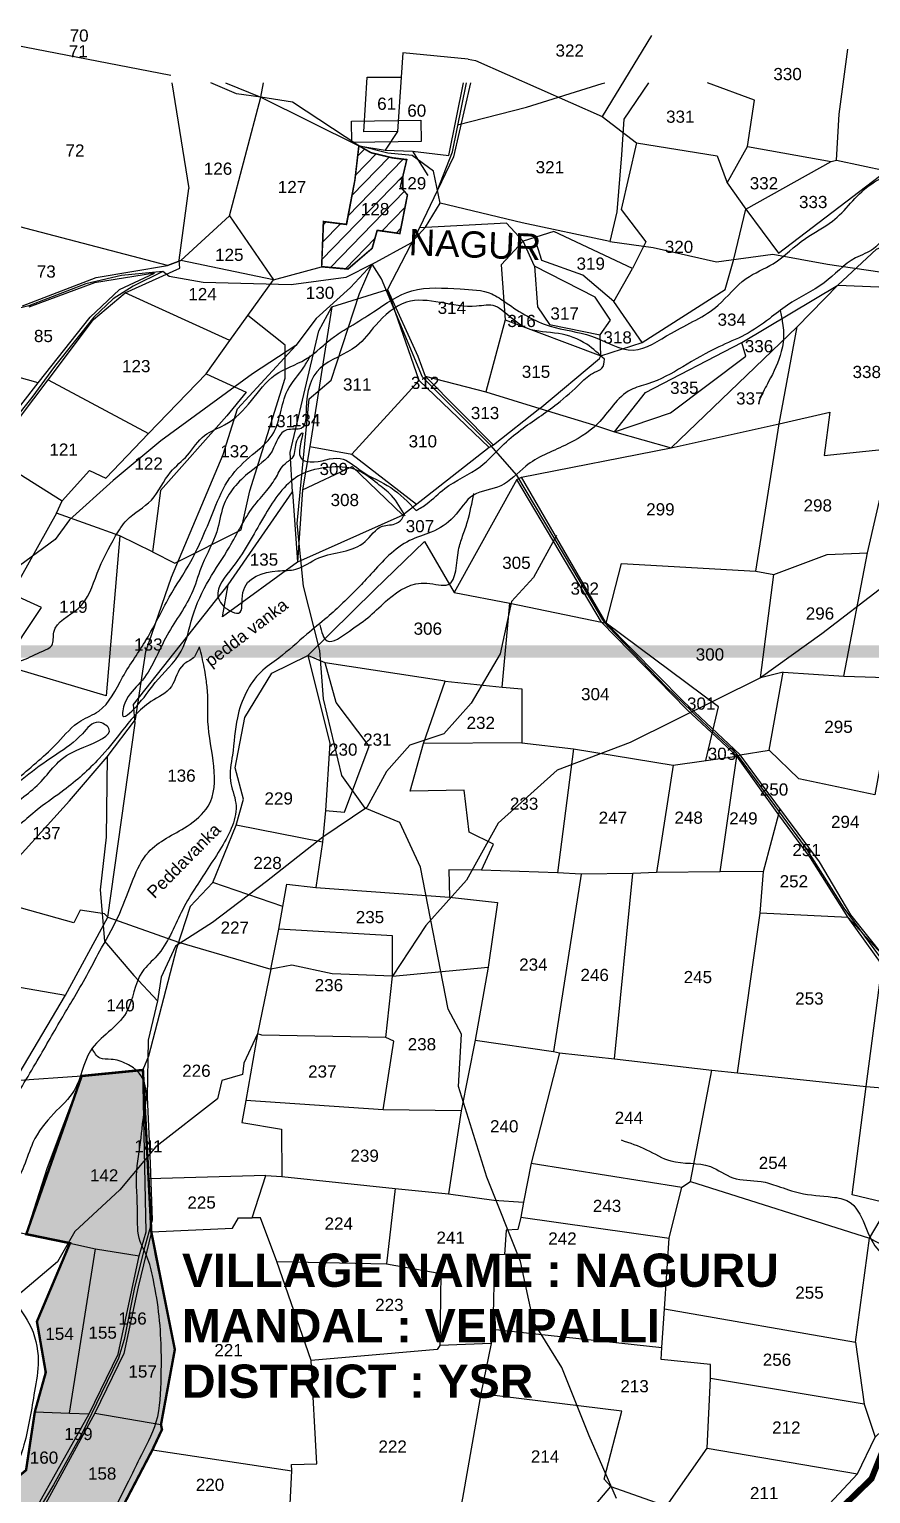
# Model space of a CAD drawing. Header units: inches. Extents: x 206739 to 240559, y 1587423 to 1599564.
# Drawn here: x 220108 to 221498, y 1596754 to 1599174 of the extents above; entities that cross this region are included whole.
import ezdxf
from ezdxf.enums import TextEntityAlignment as Align

# ---------------------------------------------------------------- set-up
doc = ezdxf.new("R2010")
doc.units = ezdxf.units.IN
doc.header["$MEASUREMENT"] = 0
doc.linetypes.add('DASHED2', pattern=[0.375, 0.25, -0.125])
for name, color, linetype in [('PLOT', 7, 'Continuous'), ('PLOT NO', 7, 'Continuous'), ('PLOTS', 7, 'Continuous'), ('PLOTS NO', 7, 'Continuous'), ('ROAD', 1, 'Continuous'), ('STREAM', 4, 'Continuous'), ('TEXT', 1, 'Continuous'), ('text1', 7, 'Continuous'), ('text2', 7, 'Continuous'), ('VILLAGE BOUNDARY STONES', 1, 'Continuous'), ('VILLAGE BOUNDRY', 5, 'Continuous'), ('WUA-17', 3, 'Continuous')]:
    doc.layers.add(name, color=color, linetype=linetype)
doc.styles.get("Standard").update_dxf_attribs({"font": 'arial.ttf'})

msp = doc.modelspace()

# ---------------------------------------------------------------- hatches: boundary and pattern name
at = {"layer": 'PLOTS NO', "true_color": 0xafd9aa}
h = msp.add_hatch(dxfattribs=at)
h.set_pattern_fill('ANSI31', color=9)
h.set_pattern_definition([(45, (0, 0), (-0.088388347648, 0.088388347648), [])])
h.paths.add_polyline_path([(220321.66888, 1595756.58982), (220240.66864, 1595684.10089), (220196.24497, 1595701.01347), (220182.61298, 1595785.73792), (220091.14566, 1595768.05379), (219980.58048, 1595708.12858), (219956.2346, 1595689.53155), (219860.50354, 1595610.07539), (219612.177, 1595475.96557), (219612.05845, 1595558.17808), (219603.62578, 1595614.40158), (219590.30537, 1595670.86071), (219581.28753, 1595709.08324), (219589.44581, 1595770.09395), (219586.63638, 1595831.12692), (219585.63818, 1595852.81236), (219487.57647, 1595859.36452), (219433.82118, 1595846.51514), (219441.45333, 1595915.84005), (219449.00663, 1596027.5761), (219459.91585, 1596110.61146), (219554.13684, 1596134.06369), (219587.29819, 1596147.34648), (219619.89228, 1596123.95088), (219868.30612, 1596312.51506), (219839.32124, 1596360.47218), (219797.48696, 1596423.35482), (219762.79343, 1596455.25907), (219758.64134, 1596482.02548), (219841.68732, 1596558.86119), (219860.1276, 1596554.3097), (219967.57351, 1596657.63153), (220051.1495, 1596749.60642), (220102.93952, 1596793.01919), (220117.4482, 1596889.47035), (220135.49706, 1596954.46677), (220120.87126, 1597038.49427), (220175.51974, 1597168.07134), (220103.32048, 1597182.9145), (220194.83213, 1597444.26897), (220296.00149, 1597454.2623), (220309.89699, 1597186.72214), (220348.72692, 1596992.40291), (220325.81643, 1596868.23702), (220327.49706, 1596860.15878), (220311.65208, 1596826.49995), (220257.3608, 1596722.5517), (220245.87351, 1596690.49248), (220242.09491, 1596575.47886), (220169.82431, 1596591.19523), (220047.82837, 1596332.90575), (220224.39494, 1596323.80935), (220217.73909, 1596235.52176), (220306.20658, 1596186.92708), (220321.2936, 1596160.08959), (220317.66508, 1596120.25069), (220319.85653, 1596113.31435), (220304.07029, 1595967.36473)])
at = {"layer": 'VILLAGE BOUNDARY STONES'}
h = msp.add_hatch(dxfattribs=at)
h.set_pattern_fill('ANSI31', color=11, scale=153.148887, angle=0.85818726)
h.set_pattern_definition([(45.8582, (217983.866, 1597260.55), (-13.7378, 13.33231), [])])
h.paths.add_polyline_path([(220632.10677, 1598851.38361), (220594.11017, 1598856.14791), (220591.27426, 1598781.56955), (220634.59464, 1598777.72711), (220674.81556, 1598812.0147), (220683.08095, 1598841.61297), (220720.52422, 1598836.27894), (220733.05144, 1598900.18757), (220721.35206, 1598913.63432), (220731.91822, 1598958.42536), (220707.99429, 1598961.4355), (220672.7517, 1598969.89028), (220652.70931, 1598981.45285), (220646.18044, 1598924.5788)])

# ---------------------------------------------------------------- linework, layer by layer
at = {"layer": 'PLOT'}
for points in [[(220066.24247, 1599151.16642), (220342, 1599098)], [(221135.92505, 1599163.48083), (221054.87768, 1599029.67353)], [(220833.24166, 1599124.35591), (220725.12509, 1599134.65138), (220722.53611, 1599094.60618), (220716.43116, 1599005.15523), (220696.05987, 1598974.16643)], [(220833.24166, 1599124.35591), (220845.40361, 1599122.05323), (221054.87768, 1599029.67353), (221111.49666, 1598986.32388), (221244.52031, 1598964.86461), (221261.44133, 1598920.01832), (221291.79748, 1598876.49629), (221346.23052, 1598804.02906), (221524.33148, 1598939.6655)], [(221294.84606, 1598980.05038), (221433.19914, 1598955.4946), (221441.55437, 1598957.38327), (221445.96541, 1599033.75792), (221460.6325, 1599141.05866)], [(220511.94764, 1598759.57238), (220358.36354, 1598791.51832), (220336.56963, 1598783.61271), (220056.12428, 1598856.85489), (219990.27633, 1598874.71096), (219979.25971, 1598877.35823), (219901.58464, 1598895.59958), (219908.37031, 1598931.13622), (219924.8644, 1599006.89147), (219940.48078, 1599085.59693)], [(220343.98335, 1599085.59693), (220371.9588, 1598910.64959)], [(220432.36819, 1599085.59693), (220490.89304, 1599061.91378), (220652.70931, 1598981.45285), (220696.05987, 1598974.16643), (220741.53691, 1598972.20238), (220801.20965, 1598965.16047), (220825.4429, 1599085.59693)], [(220439.28721, 1598865.43417), (220490.89304, 1599061.91378), (220495.45166, 1599085.59693)], [(220716.43116, 1599005.15523), (220661.16573, 1599004.32868), (220666.19015, 1599094.68788), (220722.53611, 1599094.60618)], [(220837.04099, 1599085.59693), (220808.93234, 1598963.05907), (220782.84153, 1598907.99953), (220752.85941, 1598845.64856), (220700.11115, 1598743.89763), (220750.18209, 1598633.76023), (220762.15355, 1598600.43293), (220862.70168, 1598574.6047), (220951.96582, 1598547.06472), (221050.44198, 1598630.10202), (221052.58826, 1598634.10205), (221120.64806, 1598656.28363), (221258.03051, 1598743.64906), (221272.29199, 1598794.20103), (221291.79748, 1598876.49629), (221433.19914, 1598955.4946), (221441.55437, 1598957.38327), (221524.33148, 1598939.6655), (221618.57517, 1599017.9743), (221679.59897, 1599085.59693)], [(221261.44133, 1598920.01832), (221294.84606, 1598980.05038), (221306.33334, 1599056.89202), (221228.44512, 1599085.59693)], [(220096.95768, 1598717.0863), (220219.02288, 1598763.8282), (220336.56963, 1598783.61271), (220358.36354, 1598791.51832), (220439.28721, 1598865.43417), (220511.94764, 1598759.57238), (220591.27426, 1598781.56955), (220634.59464, 1598777.72711), (220674.81556, 1598812.0147), (220683.08095, 1598841.61297), (220720.52422, 1598836.27894), (220733.05144, 1598900.18757), (220721.35206, 1598913.63432), (220731.91822, 1598958.42536), (220707.99429, 1598961.4355), (220672.7517, 1598969.89028), (220652.70931, 1598981.45285), (220646.18044, 1598924.5788), (220632.10677, 1598851.38361), (220594.11017, 1598856.14791), (220591.27426, 1598781.56955)], [(221111.49666, 1598986.32388), (221086.06872, 1598875.89409), (221126.59075, 1598822.37904), (221104.67583, 1598778.75313), (220974.66789, 1598839.94808), (220924.35565, 1598823.85986), (220896.83386, 1598853.21474), (220752.85941, 1598845.64856), (220700.11115, 1598743.89763)], [(220741.53691, 1598972.20238), (220766.55574, 1598932.44633)], [(219954.29924, 1598093.06767), (220018.58515, 1598066.47647), (220064.93546, 1598123.12566), (220128.65174, 1598218.16685), (220078.60616, 1598240.99136), (219903.67198, 1598319.97128), (220032.38993, 1598458.97918), (220044.31157, 1598469.21194), (220139.62176, 1598594.57292), (220214.17584, 1598694.41736), (220266.8474, 1598738.43936), (220356.80188, 1598778.99814), (220356.10314, 1598792.05811), (220371.9588, 1598910.64959)], [(220951.96582, 1598547.06472), (221040.45438, 1598520.0822), (221075.32427, 1598508.39807), (221168.55835, 1598482.45215), (221376.66533, 1598682.33776), (221443.87933, 1598751.02887), (221507.97908, 1598810.58009), (221577.43964, 1598838.4748), (221692.91164, 1598861.19963), (221798.51166, 1598857.89885), (221935.27331, 1598764.24873), (222101.38517, 1598752.9201), (222510.79179, 1598726.3394), (222632.18754, 1598721.81106)], [(220924.35565, 1598823.85986), (220887.78897, 1598784.50953), (220894.24816, 1598693.96339), (220862.70168, 1598574.6047)], [(221052.58826, 1598634.10205), (221051.30891, 1598669.18277), (221068.68306, 1598693.18668), (221042.92835, 1598731.42864), (220942.83377, 1598782.15737), (220924.35565, 1598823.85986)], [(221073.86691, 1598724.22943), (221022.85108, 1598767.76312), (220955.10126, 1598791.90947), (220942.82117, 1598830.35327)], [(220044.31157, 1598469.21194), (220162.42126, 1598394.60534), (220207.63116, 1598444.64847), (220234.82404, 1598431.85329), (220304.95354, 1598505.8046), (220400.6944, 1598604.5233), (220439.50891, 1598659.63684), (220469.33989, 1598700.83924), (220511.94764, 1598759.57238)], [(220942.83377, 1598782.15737), (220948.09198, 1598715.25775), (220967.68056, 1598686.1374), (221051.30891, 1598669.18277)], [(221120.64806, 1598656.28363), (221073.86691, 1598724.22943), (221104.67583, 1598778.75313)], [(220439.50891, 1598659.63684), (220266.8474, 1598738.43936)], [(220542.84279, 1598409.76114), (220539.30394, 1598474.4736), (220586.55907, 1598675.68161), (220608.02311, 1598714.94708), (220700.11115, 1598743.89763)], [(220640.88847, 1598471.8272), (220752.44968, 1598593.56353), (220700.11115, 1598743.89763)], [(221075.32427, 1598508.39807), (221167.82157, 1598540.14828), (221292.12141, 1598633.79437), (221285.33894, 1598656.23626), (221443.87933, 1598751.02887), (221619.76894, 1598743.74785), (221684.34153, 1598740.18234), (221607.66447, 1598492.1878), (221541.75409, 1598102.08993), (221521.60239, 1597998.37622), (221505.2767, 1597908.86297), (221379.702, 1597935.22515), (221330.53109, 1597982.90552), (221353.84482, 1598111.35785), (221453.8194, 1598105.03978), (221541.75409, 1598102.08993)], [(220608.02311, 1598714.94708), (220571.98878, 1598484.33045), (220559.71936, 1598412.70781), (220551.25023, 1598293.5676)], [(220311.9859, 1598310.11655), (220348.79084, 1598291.74042), (220458.22631, 1598346.62715), (220472.81689, 1598411.38835), (220530.95843, 1598597.18011), (220530.71599, 1598651.73386), (220469.33989, 1598700.83924)], [(220894.24816, 1598693.96339), (221052.58826, 1598634.10205)], [(221308.59937, 1598278.44431), (221347.22981, 1598521.90273), (221376.66533, 1598682.33776)], [(221075.32427, 1598508.39807), (221126.14106, 1598573.53143), (221285.33894, 1598656.23626)], [(220122.82278, 1598589.64775), (219985.09901, 1598628.25558)], [(220139.62176, 1598594.57292), (220304.95354, 1598505.8046)], [(220400.6944, 1598604.5233), (220466.64482, 1598573.93997), (220434.48198, 1598534.99871), (220324.82345, 1598411.91076), (220311.9859, 1598310.11655), (220257.58295, 1598336.85468), (220153.03832, 1598374.32219), (220162.42126, 1598394.60534)], [(220752.44968, 1598593.56353), (220868.06991, 1598483.02939)], [(220875.19439, 1598486.72305), (220762.15355, 1598600.43293)], [(220951.96582, 1598547.06472), (220875.19439, 1598486.72305), (220868.06991, 1598483.02939), (220725.13092, 1598370.71782), (220551.25023, 1598293.5676), (220427.47255, 1598203.06472), (220436.95181, 1598255.85936), (220542.84279, 1598409.76114), (220551.25023, 1598293.5676)], [(221901.9385, 1597251.63579), (221763.05441, 1597337.83598), (221690.40141, 1597396.8177), (221664.4806, 1597416.17673), (221600.08078, 1597489.26442), (221521.50725, 1597640.05599), (221465.75302, 1597710.68658), (221413.71538, 1597798.32035), (221324.1813, 1597918.75192), (221282.57792, 1597974.9022), (221188.67943, 1598063.89636), (221061.30954, 1598192.26723), (220921.3188, 1598433.81243), (221168.55835, 1598482.45215), (221347.22981, 1598521.90273), (221430.90549, 1598540.92142), (221421.31316, 1598469.65718), (221532.75849, 1598481.19616), (221607.66447, 1598492.1878), (221684.57514, 1598501.23555), (221850.41077, 1598485.93345), (221845.35158, 1598498.50438)], [(220571.98878, 1598484.33045), (220640.88847, 1598471.8272), (220747.76869, 1598389.3912)], [(221453.8194, 1598105.03978), (221493.18538, 1598308.59194), (221532.75849, 1598481.19616)], [(220559.71936, 1598412.70781), (220641.70815, 1598451.34265), (220725.13092, 1598370.71782)], [(220913.57227, 1598430.1102), (220810.04594, 1598243.01804), (220901.88215, 1598225.58537), (221053.81547, 1598194.2941), (221061.30954, 1598192.26723), (221086.59798, 1598290.8772), (221308.59937, 1598278.44431), (221338.19163, 1598272.7876), (221426.41725, 1598306.21686), (221493.18538, 1598308.59194)], [(221894.84271, 1597249.49454), (221757.95033, 1597332.47017), (221654.82726, 1597412.90475), (221589.76196, 1597490.67422), (221521.50725, 1597640.05599), (221460.86468, 1597706.33335), (221398.90557, 1597804.79852), (221346.62735, 1597875.84682), (221277.39351, 1597972.88386), (221193.7764, 1598050.60994), (221053.81547, 1598194.2941), (220913.57227, 1598430.1102), (220921.3188, 1598433.81243)], [(220153.03832, 1598374.32219), (220078.60616, 1598240.99136)], [(220257.58295, 1598336.85468), (220235.38612, 1598072.4616), (220064.93546, 1598123.12566)], [(220411.54117, 1597764.09008), (220449.86948, 1597858.58021), (220461.99773, 1597901.88151), (220448.54324, 1597953.51437), (220464.58967, 1598036.68976), (220509.02914, 1598109.9236), (220568.53978, 1598139.03596), (220678.83339, 1598247.46504), (220761.21259, 1598327.60248), (220810.04594, 1598243.01804)], [(221353.84482, 1598111.35785), (221316.43835, 1598102.09831), (221338.19163, 1598272.7876)], [(220855.09618, 1597784.40715), (220874.99346, 1597827.46647), (220834.75173, 1597847.3891), (220826.86414, 1597916.82928), (220737.30561, 1597914.91762), (220759.51741, 1597993.93107), (220795.06463, 1598096.81448), (220889.3664, 1598086.82405), (220901.88215, 1598225.58537)], [(221225.78006, 1597965.56268), (221247.0477, 1598054.40904), (221061.30954, 1598192.26723)], [(220795.06463, 1598096.81448), (220597.05799, 1598127.02099), (220568.53978, 1598139.03596), (220604.81321, 1597994.09555), (220597.8352, 1597883.15179), (220592.85726, 1597830.66689), (220581.62746, 1597755.9675)], [(220597.8352, 1597883.15179), (220629.00912, 1597880.04809), (220670.02378, 1597989.51469), (220615.34887, 1598061.55061), (220597.05799, 1598127.02099)], [(220889.3664, 1598086.82405), (220921.9356, 1598083.89102), (220922.12665, 1597994.95043), (220759.51741, 1597993.93107)], [(220922.12665, 1597994.95043), (221007.30056, 1597984.82326), (221172.04592, 1597957.64322), (221277.39351, 1597972.88386), (221282.57792, 1597974.9022), (221330.53109, 1597982.90552)], [(221007.30056, 1597984.82326), (220980.69808, 1597780.01693)], [(221249.43343, 1597781.7618), (221277.39351, 1597972.88386)], [(221172.04592, 1597957.64322), (221144.45456, 1597780.75944)], [(221278.07684, 1597449.47474), (221315.47132, 1597713.37363), (221321.32381, 1597782.26851), (221348.65523, 1597885.83223)], [(220592.85726, 1597830.66689), (220449.86948, 1597858.58021)], [(221321.32381, 1597782.26851), (221249.43343, 1597781.7618), (221144.45456, 1597780.75944), (221105.10778, 1597779.02974), (221020.10464, 1597777.75646), (220980.69808, 1597780.01693), (220855.09618, 1597784.40715), (220801.45297, 1597784.74391), (220802.35539, 1597739.61629)], [(221020.10464, 1597777.75646), (220974.05349, 1597484.97312)], [(221075.14154, 1597472.81642), (221105.10778, 1597779.02974)], [(220237.77812, 1597706.46033), (220354.80702, 1597665.19925), (220507.06317, 1597620.60591), (220520.74672, 1597687.13603), (220526.89305, 1597724.21714), (220534.00135, 1597760.99377), (220581.62746, 1597755.9675), (220802.35539, 1597739.61629), (220882.02351, 1597730.9155), (220866.37467, 1597624.07942), (220844.64824, 1597503.25088), (220821.86975, 1597386.81377), (220800.97176, 1597249.64555)], [(220526.89305, 1597724.21714), (220411.54117, 1597764.09008), (220373.94234, 1597724.22297), (220351.60608, 1597654.96412), (220305.20582, 1597476.81584), (220296.00149, 1597454.2623)], [(220237.77812, 1597706.46033), (220232.27394, 1597712.18507), (220192.55442, 1597718.56359), (220181.83854, 1597697.48259), (220036.1367, 1597738.09986)], [(221529.96637, 1597233.30335), (221467.71431, 1597247.81634), (221490.80921, 1597426.74163), (221517.47088, 1597627.86854), (221460.86468, 1597706.33335), (221315.47132, 1597713.37363)], [(220697.04999, 1597507.64357), (220708.0707, 1597609.20137), (220708.21258, 1597675.84928), (220520.74672, 1597687.13603)], [(219917.49022, 1597621.30709), (220168.33355, 1597577.75322)], [(220708.0707, 1597609.20137), (220866.37467, 1597624.07942)], [(220507.06317, 1597620.60591), (220485.37199, 1597513.69192), (220466.04276, 1597403.94385)], [(220693.10408, 1597388.45814), (220710.25299, 1597501.57549), (220697.04999, 1597507.64357), (220492.32266, 1597511.98197), (220485.37199, 1597513.69192)], [(220844.64824, 1597503.25088), (220974.05349, 1597484.97312), (220984.35546, 1597482.27932), (221075.14154, 1597472.81642), (221235.85939, 1597453.70229)], [(220984.35546, 1597482.27932), (220937.35935, 1597300.31809), (220924.45911, 1597235.97888)], [(220309.89699, 1597186.72214), (220444.16146, 1597193.002), (220453.73249, 1597209.92845), (220476.55049, 1597209.95358), (220498.95413, 1597279.95475), (220525.60282, 1597278.13729), (220712.8862, 1597258.14302), (220800.97176, 1597249.64555), (220875.60718, 1597239.04705), (220924.45911, 1597235.97888), (220920.07624, 1597211.21362), (221165.42922, 1597176.50216), (221186.35207, 1597260.73092), (221200.47282, 1597270.12563), (221235.85939, 1597453.70229), (221278.07684, 1597449.47474), (221490.80921, 1597426.74163), (221654.82726, 1597412.90475)], [(220821.86975, 1597386.81377), (220693.10408, 1597388.45814), (220466.04276, 1597403.94385), (220459.43484, 1597367.60237), (220524.9959, 1597356.33346), (220525.60282, 1597278.13729)], [(221157.40355, 1597059.37511), (221473.02247, 1597004.66519), (221496.32373, 1597176.50239), (221529.96637, 1597233.30335), (221550.95485, 1597312.76613), (221736.19502, 1597284.93687), (221757.95033, 1597332.47017)], [(220937.35935, 1597300.31809), (221186.35207, 1597260.73092)], [(220498.95413, 1597279.95475), (220306.54533, 1597274.45076)], [(221200.47282, 1597270.12563), (221496.32373, 1597176.50239), (221585.37951, 1597130.12644), (221660.69481, 1597024.10643)], [(220712.8862, 1597258.14302), (220698.61037, 1597133.78251)], [(220311.65208, 1596826.49995), (220542.2483, 1596792.01246), (220541.56574, 1596802.50225), (220583.05771, 1596803.64878), (220573.67337, 1596974.13352), (220517.1166, 1597137.96712), (220490.44883, 1597210.04183), (220476.55049, 1597209.95358)], [(220920.07624, 1597211.21362), (220915.09392, 1597190.54683), (220896.09733, 1597189.73466), (220893.53834, 1597149.07035), (220876.65337, 1597148.28981), (220874.26328, 1597025.84848), (220871.45145, 1597002.06391), (220786.35429, 1596998.9955)], [(220175.51974, 1597168.07134), (220217.48838, 1597158.76078), (220289.8058, 1597147.18597)], [(221068.8234, 1596766.0286), (221161.1881, 1596733.64395), (221227.876, 1596829.08919), (221233.57939, 1596944.4369), (221233.75966, 1596967.65546), (221152.31692, 1596975.93289), (221153.08041, 1596995.46676), (221157.40355, 1597059.37511), (221165.42922, 1597176.50216)], [(220174.42849, 1596886.88364), (220217.48838, 1597158.76078)], [(220517.1166, 1597137.96712), (220698.61037, 1597133.78251), (220788.25635, 1597117.78426), (220786.35429, 1596998.9955), (220782.2502, 1596992.10268), (220573.67337, 1596974.13352)], [(220874.26328, 1597025.84848), (221153.08041, 1596995.46676)], [(220871.45145, 1597002.06391), (220854.22715, 1596919.26602), (220824.0478, 1596746.57994), (220810.78938, 1596679.90247), (220799.11721, 1596612.39276), (220774.45136, 1596496.47667), (220676.05185, 1596508.72057), (220672.08772, 1596526.59994), (220530.83934, 1596544.0057), (220536.68014, 1596682.85465), (220542.2483, 1596792.01246)], [(221473.02247, 1597004.66519), (221487.66721, 1596901.87326), (221505.49717, 1596847.50903)], [(221487.66721, 1596901.87326), (221233.57939, 1596944.4369)], [(220216.45678, 1596886.98626), (220325.81643, 1596868.23702)], [(220963.90825, 1596447.56106), (221041.21525, 1596440.67014), (221079.78514, 1596364.79262), (221175.65959, 1596469.08584), (221260.72444, 1596560.01622), (221368.76743, 1596671.36378), (221476.58522, 1596786.83666), (221505.49717, 1596847.50903), (221539.86588, 1596879.8072)], [(221227.876, 1596829.08919), (221476.58522, 1596786.83666)]]:
    msp.add_lwpolyline(points, dxfattribs=at)
at = {"layer": 'PLOTS'}
for points in [[(220065.86275, 1598515.84004), (220122.82278, 1598589.64775), (220208.93454, 1598697.92279), (220257.49962, 1598743.98448), (220314.95909, 1598770.94674), (220215.77766, 1598754.73031), (220107.46224, 1598714.66785)], [(220214.90736, 1596158.25264), (220217.73909, 1596235.52176), (220224.39494, 1596323.80935), (220227.85345, 1596359.23597), (220236.81525, 1596495.18366), (220244.62488, 1596573.02557), (220242.09491, 1596575.47886), (220245.87351, 1596690.49248), (220257.3608, 1596722.5517), (220311.65208, 1596826.49995), (220327.49706, 1596860.15878), (220325.81643, 1596868.23702), (220348.72692, 1596992.40291), (220316.42713, 1597150.43181), (220309.89699, 1597186.72214), (220296.00149, 1597454.2623), (220194.83213, 1597444.26897), (220084.65097, 1597436.13545), (220168.33355, 1597577.75322), (220237.77812, 1597706.46033), (220283.41343, 1598027.28193), (220280.4554, 1598058.15695), (220436.95181, 1598255.85936)], [(220051.1495, 1596749.60642), (220102.93952, 1596793.01919), (220117.4482, 1596889.47035), (220135.49706, 1596954.46677), (220120.87126, 1597038.49427), (220175.51974, 1597168.07134), (220103.32048, 1597182.9145), (219907.9508, 1597217.48802), (219965.14729, 1597311.83796), (220084.65097, 1597436.13545), (219905.27202, 1597466.12353), (219673.40152, 1597419.86872), (219563.18267, 1597398.69718), (219427.40728, 1597367.37982), (219521.14386, 1597528.03325), (219566.66584, 1597578.03021), (219663.46667, 1597602.59667), (219684.10042, 1597736.27698), (219752.95604, 1597876.00706), (219770.40143, 1597878.32317), (219839.96314, 1598144.26858)], [(219792.96371, 1596130.84814), (219842.79208, 1596115.95447), (219904.44398, 1596099.11896), (219960.29882, 1596102.53876), (219970.95394, 1596189.99953), (219952.85856, 1596254.6296), (219956.67432, 1596303.94506), (219951.1366, 1596350.03554), (219988.13706, 1596491.1967), (219990.19551, 1596506.97011), (220055.46755, 1596636.7814), (220115.61996, 1596722.78165), (220206.92461, 1596885.77642), (220254.91634, 1596984.84633), (220289.8058, 1597147.18597), (220301.50387, 1597186.79044), (220296.00149, 1597454.2623)], [(220103.32048, 1597182.9145), (220138.39716, 1597293.00207), (220194.83213, 1597444.26897)], [(220309.89699, 1597186.72214), (220288.09813, 1597096.01308), (220264.60316, 1596985.98246), (220216.45678, 1596886.98626), (220124.64253, 1596717.86576)], [(220236.81525, 1596495.18366), (220344.5997, 1596483.75482), (220524.4419, 1596463.23388), (220794.12623, 1596437.72741), (220787.78176, 1596473.50986), (220833.46631, 1596490.55009), (220921.44921, 1596591.07171), (220907.9113, 1596613.55614), (220981.01637, 1596633.11757), (221023.65682, 1596712.3702), (221068.8234, 1596766.0286), (221058.08318, 1596778.00276), (221087.0277, 1596890.28967), (220854.22715, 1596919.26602)], [(220117.4482, 1596889.47035), (220174.42849, 1596886.88364), (220206.92461, 1596885.77642)]]:
    msp.add_lwpolyline(points, dxfattribs=at)
at = {"layer": 'ROAD'}
for points in [[(221067.20868, 1598822.9016), (220922.64816, 1598853.83305), (220787.31308, 1598886.61728), (220776.20074, 1598939.31269), (220740.85181, 1598965.34261), (220700.65066, 1598969.28109), (220652.70931, 1598981.45285), (220652.70931, 1598981.45285), (220543.17169, 1599053.57027), (220490.89304, 1599061.91378), (220450.6229, 1599067.0248), (220408.40546, 1599085.59693)], [(220782.84153, 1598907.99953), (220807.70435, 1598971.56454), (220830.71516, 1599085.59693)], [(220815.56672, 1599015.81318), (220929.4345, 1599045.02964), (221054.41357, 1599084.41648), (221059.1545, 1599085.59693)], [(221131.14921, 1599085.59693), (221090.36912, 1599025.28625), (221086.41251, 1598966.40523), (221078.72541, 1598872.04532), (221067.20868, 1598822.9016), (221138.93919, 1598813.02198), (221243.76389, 1598789.46223), (221336.43315, 1598802.4488), (221426.96736, 1598785.76291), (221558.39578, 1598766.42989), (221708.76561, 1598759.01696), (221793.25588, 1598758.34948), (221811.22363, 1598721.24587), (221818.38336, 1598716.8426), (221906.87717, 1598707.21409), (222064.56444, 1598662.21273), (222166.67506, 1598647.63334), (222259.45047, 1598653.53355), (222405.81676, 1598655.08166), (222449.31366, 1598635.75811), (222726.77703, 1598596.66478)], [(221078.2567, 1596746.11482), (221033.17379, 1596849.82869), (220987.91993, 1596962.5156), (220941.24932, 1597038.1009), (220919.62955, 1597137.85343), (220863.97256, 1597276.87445), (220817.47224, 1597427.13715), (220822.20527, 1597513.52987), (220800.15893, 1597554.68763), (220754.43401, 1597789.26298), (220720.51456, 1597863.0318), (220663.23356, 1597886.93274), (220624.86587, 1597940.85876), (220594.17194, 1598067.53965), (220588.29266, 1598147.08178), (220561.22533, 1598253.48243), (220550.96814, 1598357.0488), (220570.67391, 1598563.14167), (220607.04721, 1598593.79877), (220653.83282, 1598737.29153), (220674.5363, 1598785.78127), (220738.96981, 1598820.87366), (220762.69213, 1598846.65713), (220787.31308, 1598886.61728)], [(220674.5363, 1598785.78127), (220631.32818, 1598763.72087), (220540.91438, 1598751.65721), (220395.52947, 1598755.50189), (220339.17318, 1598765.16691), (220328.6345, 1598773.87319), (220260.37583, 1598767.1178), (220201.59732, 1598753.44261), (220107.59281, 1598717.00231), (220010.70491, 1598693.02156), (219854.25555, 1598649.02186), (219713.99129, 1598612.51846), (219571.07663, 1598594.59352), (219542.48288, 1598591.8725), (219445.11325, 1598568.42431), (219372.92566, 1598551.57877), (219206.78845, 1598520.44172), (219110.1306, 1598499.56316), (219033.14732, 1598488.14183), (218966.7071, 1598485.04599)], [(220674.5363, 1598785.78127), (220638.68802, 1598746.96868), (220582.18181, 1598696.05312), (220548.74241, 1598651.37357), (220477.01719, 1598604.43755), (220325.36314, 1598494.06902), (220247.10664, 1598428.46248), (220174.74332, 1598363.36537), (220150.78829, 1598330.57881), (220052.70992, 1598258.52997), (220002.53408, 1598231.66773), (219879.47141, 1598174.6551), (219849.35321, 1598152.11978), (219812.33506, 1598119.13755), (219752.46634, 1598037.32629), (219690.21875, 1597948.27453), (219641.42088, 1597874.04226), (219588.10138, 1597755.33591), (219546.59505, 1597653.54966), (219524.46243, 1597568.60832), (219513.69953, 1597528.85749), (219465.82659, 1597450.41305), (219402.61989, 1597349.45174)], [(221900.39811, 1597248.04651), (221786.11053, 1597319.6963), (221689.41298, 1597389.92096), (221591.80798, 1597491.62804), (221521.25269, 1597631.08037), (221454.56669, 1597721.52627), (221390.47427, 1597822.20261), (221310.75674, 1597930.65716), (221276.54636, 1597977.02826), (221231.33359, 1598018.93098), (221160.62222, 1598087.49882), (221065.04572, 1598186.28407), (221055.59606, 1598198.05559), (221006.00632, 1598281.91827), (220913.45171, 1598436.9728), (220870.61818, 1598486.29527), (220757.74886, 1598598.79455), (220689.98157, 1598761.29164), (220674.5363, 1598785.78127)], [(220328.6345, 1598773.87319), (220280.06004, 1598749.28084), (220246.79961, 1598728.36981), (220215.14915, 1598697.94265), (220150.00478, 1598616.42295), (220112.69923, 1598565.49292), (220051.38626, 1598489.61037), (220013.99929, 1598447.66474), (219992.52047, 1598423.24864), (219944.11183, 1598373.61239), (219907.87215, 1598330.83355), (219888.39995, 1598305.03021), (219863.82021, 1598258.89884), (219848.92858, 1598230.32948), (219827.71982, 1598149.1244), (219827.71637, 1598130.41578)], [(219882.9501, 1596842.72508), (219903.36296, 1597005.07477), (219901.68823, 1597144.82372), (219856.59583, 1597287.09784), (219848.11523, 1597345.32364), (219848.58831, 1597403.79579), (219866.10277, 1597440.25656), (219886.8782, 1597505.43535), (219903.62723, 1597547.94683), (219950.77392, 1597619.92317), (219995.46025, 1597696.52793), (220054.54402, 1597766.93602), (220174.55682, 1597898.84809), (220236.8437, 1597971.45991), (220283.85479, 1598033.376), (220300.71884, 1598145.68192), (220343.36387, 1598268.6346), (220428.74839, 1598471.17858), (220452.25314, 1598546.79074), (220548.74241, 1598651.37357)], [(220979.04394, 1598337.24725), (220941.02431, 1598267.80528), (220904.85489, 1598228.23576), (220886.15054, 1598141.68307), (220838.49849, 1598060.54789), (220793.26873, 1598009.60701), (220736.77789, 1597990.80962), (220698.62534, 1597947.15523), (220665.73873, 1597887.78267), (220592.9673, 1597839.04211), (220499.92216, 1597765.84356), (220411.11261, 1597697.73479), (220349.89356, 1597658.76121), (220326.16871, 1597607.77215), (220320.0773, 1597568.64607)], [(221519.41169, 1598253.24888), (221417.53241, 1598174.66443), (221316.43835, 1598102.09831), (221100.74301, 1597995.29735), (220980.26239, 1597949.86682), (220882.96068, 1597861.84755), (220830.54788, 1597768.02488), (220763.27298, 1597692.91369), (220708.0707, 1597609.20137), (220608.73258, 1597613.01175), (220541.91507, 1597627.66856), (220507.06317, 1597620.60591), (220485.37199, 1597513.69192), (220462.75519, 1597465.31562), (220460.29703, 1597446.83245), (220426.25997, 1597436.75782), (220419.1905, 1597406.59122), (220317.13236, 1597327.17787), (220257.82797, 1597256.25474), (220183.64423, 1597187.50691), (220154.82317, 1597137.17819), (220090.62538, 1597082.48108)], [(220236.8437, 1597971.45991), (220235.35572, 1597838.7916), (220225.57257, 1597752.1413), (220232.64449, 1597667.21369), (220280.79118, 1597610.27274), (220320.0773, 1597568.64607), (220304.57084, 1597503.67761), (220303.07165, 1597409.6509), (220307.74702, 1597299.89872), (220311.5221, 1597206.15261), (220297.72687, 1597156.64805), (220281.42485, 1597091.77025), (220264.8289, 1597008.7973), (220255.84709, 1596978.16277), (220227.58357, 1596920.00722), (220195.15945, 1596852.8149), (220148.2546, 1596768.99792), (220108.7835, 1596702.81867)]]:
    msp.add_lwpolyline(points, dxfattribs=at)
at = {"layer": 'STREAM'}
for points, knots in [([(219611.79281, 1598217.30668), (219617.26484, 1598222.5501), (219628.70417, 1598233.5115), (219652.55726, 1598244.79584), (219676.73557, 1598234.54352), (219701.39907, 1598245.06285), (219721.10966, 1598225.23038), (219751.07825, 1598231.94236), (219775.1448, 1598221.91656), (219800.13003, 1598207.77529), (219790.77859, 1598179.09864), (219800.26677, 1598155.56501), (219789.87227, 1598127.76401), (219810.5045, 1598119.25173), (219830.76774, 1598126.40385), (219859.74753, 1598113.60035), (219890.99927, 1598106.47418), (219918.90462, 1598099.44328), (219939.48527, 1598094.6606), (219960.77879, 1598093.23445), (219968.69676, 1598061.47854), (220000.14681, 1598075.50131), (220026.39173, 1598048.62765), (220045.73055, 1598093.61277), (220064.78214, 1598120.78352), (220100.86154, 1598131.74893), (220123.53649, 1598143.67191), (220150.15288, 1598154.44775), (220143.7974, 1598192.93071), (220200.42792, 1598213.45286), (220219.21285, 1598277.1648), (220244.07751, 1598326.06305), (220271.26994, 1598370.31562), (220315.89197, 1598392.09924), (220334.87421, 1598440.85969), (220372.43358, 1598468.83649), (220393.06188, 1598505.56768), (220439.87772, 1598520.46756), (220475.82504, 1598558.81489), (220510.16969, 1598607.73), (220569.04648, 1598624.82185), (220603.06701, 1598662.14095), (220642.85924, 1598685.13212), (220684.22156, 1598711.26674), (220740.43256, 1598751.29721), (220810.74067, 1598744.35697), (220866.12348, 1598743.2961), (220910.93855, 1598711.18116), (220963.25759, 1598678.22482), (221038.53089, 1598673.08342), (221105.42668, 1598628.64875), (221175.15634, 1598679.22298), (221243.46277, 1598706.18013), (221285.6599, 1598764.14798), (221344.61002, 1598785.47191), (221384.06434, 1598828.60889), (221447.22569, 1598858.06872), (221489.25251, 1598925.30614), (221567.00358, 1598944.74901), (221592.98558, 1599000.43345), (221645.64776, 1599014.39642), (221658.191, 1599059.6412), (221677.77899, 1599081.17558), (221682.42751, 1599085.59693)], [0, 0, 0, 0, 22.8991361978, 47.8708710122, 73.0340676429, 96.8033888327, 118.4514421374, 145.878704771, 180.656014184, 198.3627580787, 221.8183436265, 255.5414032279, 278.6556456689, 290.4589500725, 312.721702003, 340.887698029, 380.445396932, 410.4993607296, 426.2721731209, 445.2106499901, 468.3255329882, 500.5521339122, 520.446638157, 558.0465257511, 600.1402527853, 628.3216828819, 664.7742789977, 682.3354995413, 704.4191496604, 760.6067219402, 826.5542112074, 895.3880829871, 927.2715187211, 979.8117081451, 1035.8552883816, 1075.0930732525, 1118.5400949393, 1155.7696806624, 1215.7611279482, 1273.5215233579, 1329.8028232643, 1390.8454493615, 1421.5432427274, 1467.0585400838, 1539.0862391139, 1619.2437619273, 1672.0033382159, 1699.7587038761, 1782.1409089392, 1852.7695712968, 1925.2066196331, 1994.0278722161, 2083.8526519868, 2147.9746977265, 2198.8511428442, 2266.6137634185, 2319.4321120402, 2403.9090027612, 2492.1126543057, 2537.8391438511, 2574.026021238, 2642.1747871168, 2661.4445433795, 2661.4445433795, 2661.4445433795, 2661.4445433795]), ([(221755.67211, 1599085.59693), (221739.56599, 1599066.01804), (221708.70601, 1599031.32011), (221666.76658, 1598979.00896), (221630.65772, 1598929.86278), (221588.00042, 1598901.96566), (221563.78674, 1598865.32471), (221528.95104, 1598845.58716), (221508.74085, 1598809.14146), (221461.03647, 1598794.42589), (221423.17261, 1598749.56421), (221368.79181, 1598726.13162), (221328.33997, 1598692.94918), (221291.67256, 1598667.33779), (221240.32639, 1598647.68958), (221189.06904, 1598616.51293), (221142.087, 1598589.52781), (221084.38871, 1598576.50008), (221054.58432, 1598519.64535), (220991.46552, 1598483.32365), (220931.01016, 1598460.99612), (220892.48466, 1598413.88646), (220836.85967, 1598411.30026), (220813.1569, 1598365.45117), (220775.04053, 1598341.71625), (220720.35523, 1598327.09018), (220684.77517, 1598286.37973), (220642.6399, 1598241.21585), (220607.60978, 1598207.39346), (220562.0262, 1598170.83111), (220527.38985, 1598138.64443), (220488.17204, 1598112.68507), (220464.47405, 1598078.05686), (220448.24521, 1598030.8083), (220446.35434, 1597981.33966), (220436.05487, 1597933.45763), (220459.01405, 1597883.00371), (220425.30816, 1597817.92628), (220387.21479, 1597764.42988), (220351.94843, 1597704.08517), (220333.38518, 1597651.87098), (220282.00689, 1597610.65673), (220279.20306, 1597536.90026), (220200.34953, 1597497.69734), (220192.2662, 1597421.95194), (220145.48504, 1597381.53838), (220114.08552, 1597340.72128), (220101.29497, 1597296.64603), (220080.21784, 1597256.08128), (220057.1217, 1597215.76351), (220029.5791, 1597156.85506), (220078.87306, 1597123.84011), (220079.62573, 1597073.76605), (220114.07448, 1597033.27277), (220127.06896, 1596977.817), (220114.02844, 1596910.22501), (220105.2781, 1596847.07271), (220082.10359, 1596783.00959), (220031.69688, 1596751.31987), (219995.59111, 1596716.60695), (219971.22092, 1596667.24293), (219922.98342, 1596635.2875), (219865.43678, 1596580.63707), (219828.84025, 1596523.63006), (219819.2866, 1596470.54448), (219801.6439, 1596440.47593), (219781.20127, 1596396.9749), (219801.65771, 1596353.28062), (219813.04265, 1596297.72238), (219802.37548, 1596237.15333), (219780.69094, 1596186.11028), (219786.58825, 1596146.99883), (219768.26605, 1596124.63805), (219760.06845, 1596099.70362), (219741.00019, 1596078.95722), (219725.61215, 1596070.09927), (219715.88302, 1596064.4988)], [276.2799610759, 276.2799610759, 276.2799610759, 276.2799610759, 352.0900794563, 416.6217710994, 477.4087872886, 533.5280663122, 566.5816186929, 606.7089943529, 650.761961493, 683.8751345815, 750.0743206293, 821.0178531046, 858.3109404185, 906.8205250547, 954.3532998728, 1022.3534215815, 1086.4895258897, 1116.5948119462, 1194.5476131599, 1259.741013369, 1332.7985283498, 1385.0513440876, 1432.8732269399, 1481.9586431842, 1526.394512391, 1564.8193847419, 1649.3202634503, 1680.3412461104, 1751.2924017852, 1794.7242098331, 1855.6407918861, 1893.0871392158, 1934.518642572, 1978.7395767918, 2041.143530937, 2083.2148798863, 2121.68721768, 2198.0754311616, 2280.832326077, 2324.8863321973, 2407.073009427, 2442.2526348443, 2515.4693734488, 2601.8870632396, 2672.4697594121, 2723.2077136005, 2782.5753579557, 2824.3807813221, 2859.9275760952, 2918.0159586982, 2972.3862828798, 3022.7698871381, 3064.8383870122, 3113.3177570299, 3176.9565253482, 3227.9345994584, 3318.1959803051, 3370.8570826737, 3423.3945209537, 3491.6070290975, 3518.8905879223, 3586.3622764507, 3659.0505042777, 3758.9436799965, 3780.9659336414, 3819.3339703644, 3863.8979321183, 3916.3152920268, 3954.5092621647, 4034.2929517023, 4095.6455612128, 4117.9795259214, 4147.1176728973, 4176.8089206438, 4196.3164156008, 4229.8548989034, 4229.8548989034, 4229.8548989034, 4229.8548989034])]:
    msp.add_open_spline(points, degree=3, knots=knots, dxfattribs=at)
for points in [[(221058.37515, 1598628.51691), (221029.26687, 1598653.2549), (220982.54766, 1598671.04227), (220931.64046, 1598679.32664), (220892.25198, 1598707.0574), (220877.94177, 1598716.28331), (220847.23669, 1598716.21672), (220731.55039, 1598722.85003), (220680.54522, 1598685.11165), (220648.78423, 1598650.41495), (220588.7091, 1598613.72073), (220565.68032, 1598547.45054), (220557.51642, 1598514.28732), (220533.93111, 1598511.9673), (220509.26043, 1598476.98345), (220472.38289, 1598442.21011), (220428.70185, 1598385.49429), (220417.91835, 1598343.24492), (220394.31171, 1598289.78984), (220378.43523, 1598245.89081), (220336.17541, 1598172.92173), (220291.6866, 1598094.37315), (220266.2111, 1598060.55728), (220262.98695, 1598039.26839), (220289.44993, 1598059.72535), (220316.48209, 1598094.74457), (220359.01591, 1598146.12311), (220377.8759, 1598203.22637), (220405.30643, 1598264.21227), (220438.80202, 1598318.05601), (220478.35104, 1598384.73025), (220500.77806, 1598411.81361), (220516.57903, 1598434.47092), (220530.82337, 1598455.92488), (220544.4278, 1598467.53565), (220550.33628, 1598493.58488), (220559.18832, 1598507.09118), (220556.65821, 1598465.75213), (220572.11383, 1598458.90344), (220622.02181, 1598464.76451), (220657.37434, 1598443.66014), (220705.41569, 1598416.45231), (220747.31879, 1598378.53226)], [(221348.84717, 1598709.2611), (221352.71106, 1598688.05869), (221353.96474, 1598656.97445), (221350.65512, 1598641.17652), (221329.72519, 1598591.64936), (221314.76821, 1598564.2594)], [(219409.61893, 1597343.78261), (219451.06734, 1597362.49732), (219473.75355, 1597372.2774), (219485.33598, 1597413.75205), (219516.66919, 1597454.57011), (219519.05313, 1597479.38651), (219547.81865, 1597503.81141), (219553.00478, 1597525.52302), (219578.90331, 1597557.3785), (219654.782, 1597596.07275), (219704.25996, 1597630.6415), (219732.88999, 1597664.11127), (219771.17798, 1597683.56533), (219836.44235, 1597750.46979), (219902.59678, 1597801.80881), (219942.30595, 1597831.51109), (219978.52004, 1597858.01428), (220022.31999, 1597882.08968), (220090.78289, 1597937.00337), (220155.257, 1597995.39742), (220193.69119, 1598031.37411), (220222.97988, 1598047.15327), (220262.38808, 1598103.1147), (220301.99601, 1598165.85639), (220339.53588, 1598235.25396), (220374.91965, 1598294.24589), (220413.78056, 1598380.57707), (220439.77228, 1598432.49449), (220477.08001, 1598471.0097), (220509.6635, 1598503.35866), (220534.93765, 1598576.89927), (220561.94285, 1598615.65081), (220572.68622, 1598634.29893)], [(220747.31879, 1598378.53226), (220765.36159, 1598390.11642), (220794.51479, 1598414.94046), (220853.5196, 1598451.4303), (220889.22819, 1598485.39944), (220920.32573, 1598511.82599), (220980.36959, 1598554.9682), (221019.22088, 1598589.37777), (221041.78931, 1598607.02299), (221054.2837, 1598613.89699), (221058.37515, 1598628.51691)], [(220729.41726, 1598369.19082), (220706.46487, 1598403.46131), (220683.33682, 1598423.17543), (220651.92008, 1598444.33877), (220608.13264, 1598450.36971), (220553.23775, 1598435.78037), (220498.28024, 1598372.80875), (220444.04932, 1598284.84456), (220419.97249, 1598236.49591), (220439.21774, 1598213.18353), (220453.84494, 1598209.07585), (220461.20994, 1598243.01378), (220518.93537, 1598278.8861), (220548.41848, 1598281.68782), (220586.71826, 1598300.35535), (220663.16279, 1598327.22385), (220691.51706, 1598352.82261), (220715.06699, 1598357.50216), (220725.54638, 1598367.49273), (220727.84307, 1598371.85392)], [(220588.43153, 1598189.90133), (220600.31181, 1598163.18269), (220637.27764, 1598179.55794), (220671.34273, 1598204.59157), (220700.62894, 1598231.53132), (220765.14494, 1598258.60322), (220800.41034, 1598256.36271), (220817.43255, 1598313.40471), (220824.21295, 1598336.44748), (220832.16879, 1598360.29895), (220842.55741, 1598406.73252)], [(220388.47637, 1598152.56875), (220379.34962, 1598135.40697), (220362.95314, 1598124.20422), (220343.00097, 1598087.88129), (220309.29634, 1598062.94915), (220260.10556, 1598012.71647), (220223.71909, 1597968.99191), (220165.39864, 1597916.5332), (220124.77072, 1597886.72255), (220068.56712, 1597842.07757), (220002.376, 1597799.13463), (219980.26506, 1597772.36372), (219949.54993, 1597739.9392), (219938.99923, 1597702.44265), (219913.7826, 1597672.07361), (219906.62417, 1597622.63857), (219882.76942, 1597580.45125), (219885.27032, 1597545.13519), (219878.44767, 1597499.65141), (219836.2307, 1597417.72679), (219813.52995, 1597398.60844), (219773.38557, 1597362.88572), (219738.40383, 1597325.26719), (219693.4975, 1597291.05161), (219668.8221, 1597246.34013), (219649.78138, 1597225.53455), (219626.58629, 1597192.03881), (219490.54148, 1597027.07113)], [(219735.09438, 1596526.74048), (219777.38413, 1596555.03597), (219809.87635, 1596603.73361), (219884.30262, 1596682.92755), (219925.35768, 1596740.84241), (219980.74807, 1596792.25409), (220043.53118, 1596882.31191), (220070.66525, 1596919.07416), (220081.7108, 1596973.77328), (220068.9146, 1597009.54223), (220026.46097, 1597068.47123), (219988.96605, 1597116.12051), (219968.26655, 1597177.8524), (219965.16136, 1597200.33066), (219982.59408, 1597252.67496), (220008.39397, 1597299.29649), (220042.89873, 1597345.65325), (220074.62975, 1597392.36364), (220124.4686, 1597474.75122), (220166.10736, 1597546.50583), (220183.46872, 1597575.61341), (220227.8232, 1597656.03327), (220257.81277, 1597713.38719), (220279.91197, 1597769.43743), (220304.95065, 1597814.0717), (220368.84311, 1597857.13641), (220403.54912, 1597890.06037), (220403.43337, 1598029.80124), (220402.69953, 1598078.79152), (220399.96608, 1598102.85604), (220397.35099, 1598119.0189), (220389.32337, 1598153.27859)], [(219991.55859, 1597846.54763), (219978.37613, 1597830.97414), (219997.68264, 1597832.84038), (220022.28767, 1597849.76773), (220071.85092, 1597886.38753), (220131.14084, 1597934.70888), (220156.7522, 1597963.47901), (220198.60863, 1597987.76142), (220239.57566, 1598018.73285), (220222.8535, 1598028.73304), (220195.91102, 1598009.79938), (220153.80182, 1597976.05105), (220065.17063, 1597905.22094), (220045.76483, 1597883.64038), (220022.3551, 1597865.94242), (220001.18832, 1597856.55746), (219991.55859, 1597846.54763), (219990.68464, 1597846.54369)], [(220265.17851, 1596229.1374), (220253.99539, 1596284.29397), (220245.5237, 1596317.99835), (220225.9486, 1596348.35229), (220222.63098, 1596436.12723), (220234.36177, 1596503.9655), (220232.84401, 1596552.10258), (220234.47057, 1596603.07287), (220233.60244, 1596687.76246), (220248.55017, 1596726.99183), (220272.52655, 1596775.11278), (220290.30378, 1596811.59844), (220318.13042, 1596872.81462), (220326.18158, 1596946.96603), (220326.26875, 1596994.33111), (220311.71512, 1597114.61093), (220300.82407, 1597150.26913), (220291.35431, 1597170.82407), (220287.06669, 1597217.7256), (220286.01166, 1597288.15847), (220293.90272, 1597349.56497), (220296.69531, 1597375.87579), (220301.69864, 1597414.16019), (220289.62478, 1597449.00465), (220269.08144, 1597464.2195), (220243.47402, 1597471.79623), (220225.11864, 1597473.90938), (220212.13615, 1597489.6355)], [(221085.96187, 1597338.64973), (221127.6885, 1597322.53487), (221167.85568, 1597304.00523), (221233.41521, 1597294.62448), (221270.79077, 1597276.05303), (221317.15383, 1597269.97186), (221344.79087, 1597262.41446), (221380.86258, 1597250.99773), (221434.8149, 1597244.23308), (221461.64838, 1597237.06222), (221488.14384, 1597199.19649), (221508.28229, 1597159.64127), (221565.74596, 1597115.20805), (221593.19907, 1597093.29941), (221633.1514, 1597089.11505), (221641.33048, 1597075.68622), (221649.5215, 1597061.46044), (221662.87912, 1597048.50775), (221675.95727, 1597027.57951)]]:
    msp.add_spline(points, degree=3, dxfattribs=at)
at = {"layer": 'text2', "color": 5, "const_width": 20}
msp.add_lwpolyline([(209171.15179, 1598145.63678), (223724.95897, 1598145.63678), (223724.95897, 1587535.8486), (209171.15179, 1587535.8486)], close=True, dxfattribs=at)
at = {"layer": 'VILLAGE BOUNDARY STONES'}
msp.add_lwpolyline([(220755.46377, 1598988.31553), (220641.09805, 1598986.60241), (220640.56487, 1599022.19681), (220754.93059, 1599023.90993)], close=True, dxfattribs=at)
at = {"layer": 'VILLAGE BOUNDARY STONES', "color": 11, "const_width": 2.55248}
msp.add_lwpolyline([(220632.10677, 1598851.38361), (220646.18044, 1598924.5788), (220652.70931, 1598981.45285), (220672.7517, 1598969.89028), (220707.99429, 1598961.4355), (220731.91822, 1598958.42536), (220721.35206, 1598913.63432), (220733.05144, 1598900.18757), (220720.52422, 1598836.27894), (220683.08095, 1598841.61297), (220674.81556, 1598812.0147), (220634.59464, 1598777.72711), (220591.27426, 1598781.56955), (220594.11017, 1598856.14791), (220632.10677, 1598851.38361)], dxfattribs=at)
at = {"layer": 'VILLAGE BOUNDRY', "linetype": 'DASHED2', "ltscale": 50, "const_width": 10}
msp.add_lwpolyline([(221539.86588, 1596879.8072), (221499.65847, 1596778.80521), (221349.70538, 1596633.17067), (221273.59967, 1596540.72211), (221241.97683, 1596502.30041), (221186.10621, 1596449.87039), (221055.52352, 1596325.31713), (220905.05449, 1596162.98061), (220875.52224, 1596129.39455), (220750.09058, 1596030.92045), (220660.65962, 1595981.17591), (220613.71556, 1595951.80134), (220337.83621, 1595707.60341), (220216.61594, 1595607.2288), (220076.55605, 1595488.53599), (219924.85374, 1595393.10711), (219919.87474, 1595387.55274), (219699.00803, 1595313.23059)], dxfattribs=at)
at = {"layer": 'WUA-17', "color": 17, "const_width": 4}
msp.add_lwpolyline([(220051.1495, 1596749.60642), (220102.93952, 1596793.01919), (220117.4482, 1596889.47035), (220135.49706, 1596954.46677), (220120.87126, 1597038.49427), (220175.51974, 1597168.07134), (220103.32048, 1597182.9145), (220194.83213, 1597444.26897), (220296.00149, 1597454.2623), (220309.89699, 1597186.72214), (220348.72692, 1596992.40291), (220325.81643, 1596868.23702), (220327.49706, 1596860.15878), (220311.65208, 1596826.49995), (220257.3608, 1596722.5517)], dxfattribs=at)

# ---------------------------------------------------------------- texts
at = {"layer": 'PLOT NO'}
for s, p in [('70', (220190.56656, 1599163.4494)), ('71', (220189.21794, 1599137.35792)), ('322', (221001.08858, 1599138.73697)), ('330', (221361.00545, 1599099.88072)), ('61', (220698.63317, 1599050.86152)), ('60', (220748.37822, 1599039.44007)), ('331', (221183.7682, 1599029.44051)), ('72', (220183.78385, 1598973.5558)), ('126', (220420.09025, 1598943.48246)), ('321', (220968.28459, 1598945.92587)), ('129', (220740.63152, 1598919.3661)), ('332', (221321.96236, 1598919.40405)), ('127', (220542.30514, 1598913.15858)), ('128', (220679.52001, 1598876.73664)), ('333', (221403.30962, 1598888.468)), ('125', (220438.74561, 1598801.2389)), ('320', (221181.59618, 1598814.41953)), ('73', (220136.33759, 1598773.50972)), ('319', (221035.80762, 1598786.59493)), ('124', (220394.49347, 1598736.26688)), ('130', (220588.59361, 1598738.45609)), ('314', (220806.42497, 1598713.63552)), ('317', (220992.68528, 1598704.25899)), ('316', (220921.55352, 1598691.89592)), ('334', (221268.78906, 1598694.05844)), ('85', (220131.63493, 1598667.07301)), ('318', (221080.24936, 1598664.72563)), ('336', (221313.78856, 1598650.1581)), ('123', (220284.95139, 1598617.30526)), ('315', (220945.42357, 1598607.95633)), ('338', (221491.84818, 1598607.63509)), ('311', (220650.03274, 1598587.01978)), ('312', (220762.18831, 1598589.56884)), ('335', (221190.44877, 1598581.39427)), ('337', (221299.42558, 1598563.90772)), ('313', (220861.21235, 1598539.77862)), ('131', (220523.9333, 1598526.31016)), ('134', (220565.59957, 1598528.05543)), ('310', (220758.41579, 1598493.04859)), ('121', (220165.00627, 1598479.30598)), ('132', (220447.27451, 1598476.49546)), ('122', (220305.37706, 1598456.20641)), ('309', (220611.24747, 1598447.39197)), ('308', (220629.50266, 1598396.07537)), ('298', (221410.8767, 1598387.11273)), ('299', (221150.9281, 1598380.61175)), ('307', (220753.6518, 1598352.74483)), ('135', (220495.99548, 1598297.58554)), ('305', (220913.04112, 1598292.30463)), ('302', (221025.87346, 1598249.6736)), ('119', (220181.07102, 1598219.70287)), ('296', (221414.50124, 1598208.592)), ('306', (220766.62398, 1598183.47581)), ('133', (220305.02328, 1598157.28378)), ('300', (221232.74915, 1598140.88464)), ('304', (221043.27134, 1598075.25663)), ('301', (221218.31893, 1598059.62882)), ('232', (220854.16279, 1598027.84966)), ('231', (220683.24399, 1598000.08716)), ('295', (221445.1372, 1598021.33767)), ('230', (220626.95919, 1597983.6013)), ('303', (221252.61028, 1597976.71439)), ('136', (220359.60526, 1597940.59899)), ('229', (220520.32259, 1597902.92107)), ('250', (221338.63126, 1597917.62474)), ('233', (220925.74196, 1597894.22024)), ('247', (221072.32513, 1597871.05257)), ('248', (221197.56259, 1597871.19045)), ('249', (221288.03215, 1597869.93849)), ('294', (221456.18808, 1597864.20648)), ('137', (220136.611, 1597845.49587)), ('251', (221392.3124, 1597817.6199)), ('228', (220501.86488, 1597796.27031)), ('252', (221371.34216, 1597766.03225)), ('227', (220447.80316, 1597689.4373)), ('235', (220671.1252, 1597706.87481)), ('234', (220941.04448, 1597628.35895)), ('246', (221042.28321, 1597611.27218)), ('236', (220603.24992, 1597594.40652)), ('245', (221212.80099, 1597607.74313)), ('253', (221397.06666, 1597572.29878)), ('140', (220258.95179, 1597561.11758)), ('238', (220756.91332, 1597496.76839)), ('226', (220384.37681, 1597452.97665)), ('237', (220592.34149, 1597451.72012)), ('244', (221098.8587, 1597375.28193)), ('240', (220892.90921, 1597361.20095)), ('141', (220305.12258, 1597328.06316)), ('239', (220662.29263, 1597312.55625)), ('254', (221336.81379, 1597300.69923)), ('142', (220231.91585, 1597280.03827)), ('225', (220392.91279, 1597235.26372)), ('243', (221062.77315, 1597229.61127)), ('224', (220619.56166, 1597200.42089)), ('241', (220804.38385, 1597177.07437)), ('242', (220989.09511, 1597175.76222)), ('255', (221397.15367, 1597086.35096)), ('223', (220703.20386, 1597066.12983)), ('156', (220278.74761, 1597043.58555)), ('154', (220158.23521, 1597018.3162)), ('155', (220229.52315, 1597020.25307)), ('221', (220437.44618, 1596991.34423)), ('256', (221343.44865, 1596975.47048)), ('157', (220295.51646, 1596956.02933)), ('213', (221108.21087, 1596931.72798)), ('212', (221358.91812, 1596863.44032)), ('159', (220189.41532, 1596852.7961)), ('160', (220132.59939, 1596813.70716)), ('222', (220708.57584, 1596832.02554)), ('214', (220960.35768, 1596815.66864)), ('158', (220228.66349, 1596787.33676)), ('220', (220406.8388, 1596768.87126)), ('211', (221322.27289, 1596755.13012))]:
    msp.add_text(s, height=20.139367, dxfattribs=at).set_placement(p, align=Align.MIDDLE_CENTER)
at = {"layer": 'PLOTS', "color": 1}
msp.add_text('NAGUR', height=43.339691, rotation=357.75675957, dxfattribs=at).set_placement((220734.49908, 1598800.76888))
at = {"layer": 'TEXT', "insert": (220360.46338, 1597150.87465), "char_height": 55, "width": 1343.7276986, "attachment_point": 1}
msp.add_mtext('\\pxql;{\\fArial|b1|i0|c0|p34;\\C1;VILLAGE NAME :\\C5; NAGURU\\P\\C1;MANDAL : \\C5;VEMPALLI\\P\\C1;DISTRICT : \\C5;YSR}', dxfattribs=at)
at = {"layer": 'text1'}
for s, height, rotation, p in [('pedda vanka', 20.4198516, 37.46977181, (220408.15049, 1598119.26681)), ('Peddavanka', 20.419852, 45.40511452, (220315.07374, 1597736.37046))]:
    msp.add_text(s, height=height, rotation=rotation, dxfattribs=at).set_placement(p)

doc.saveas('drawing.dxf')
